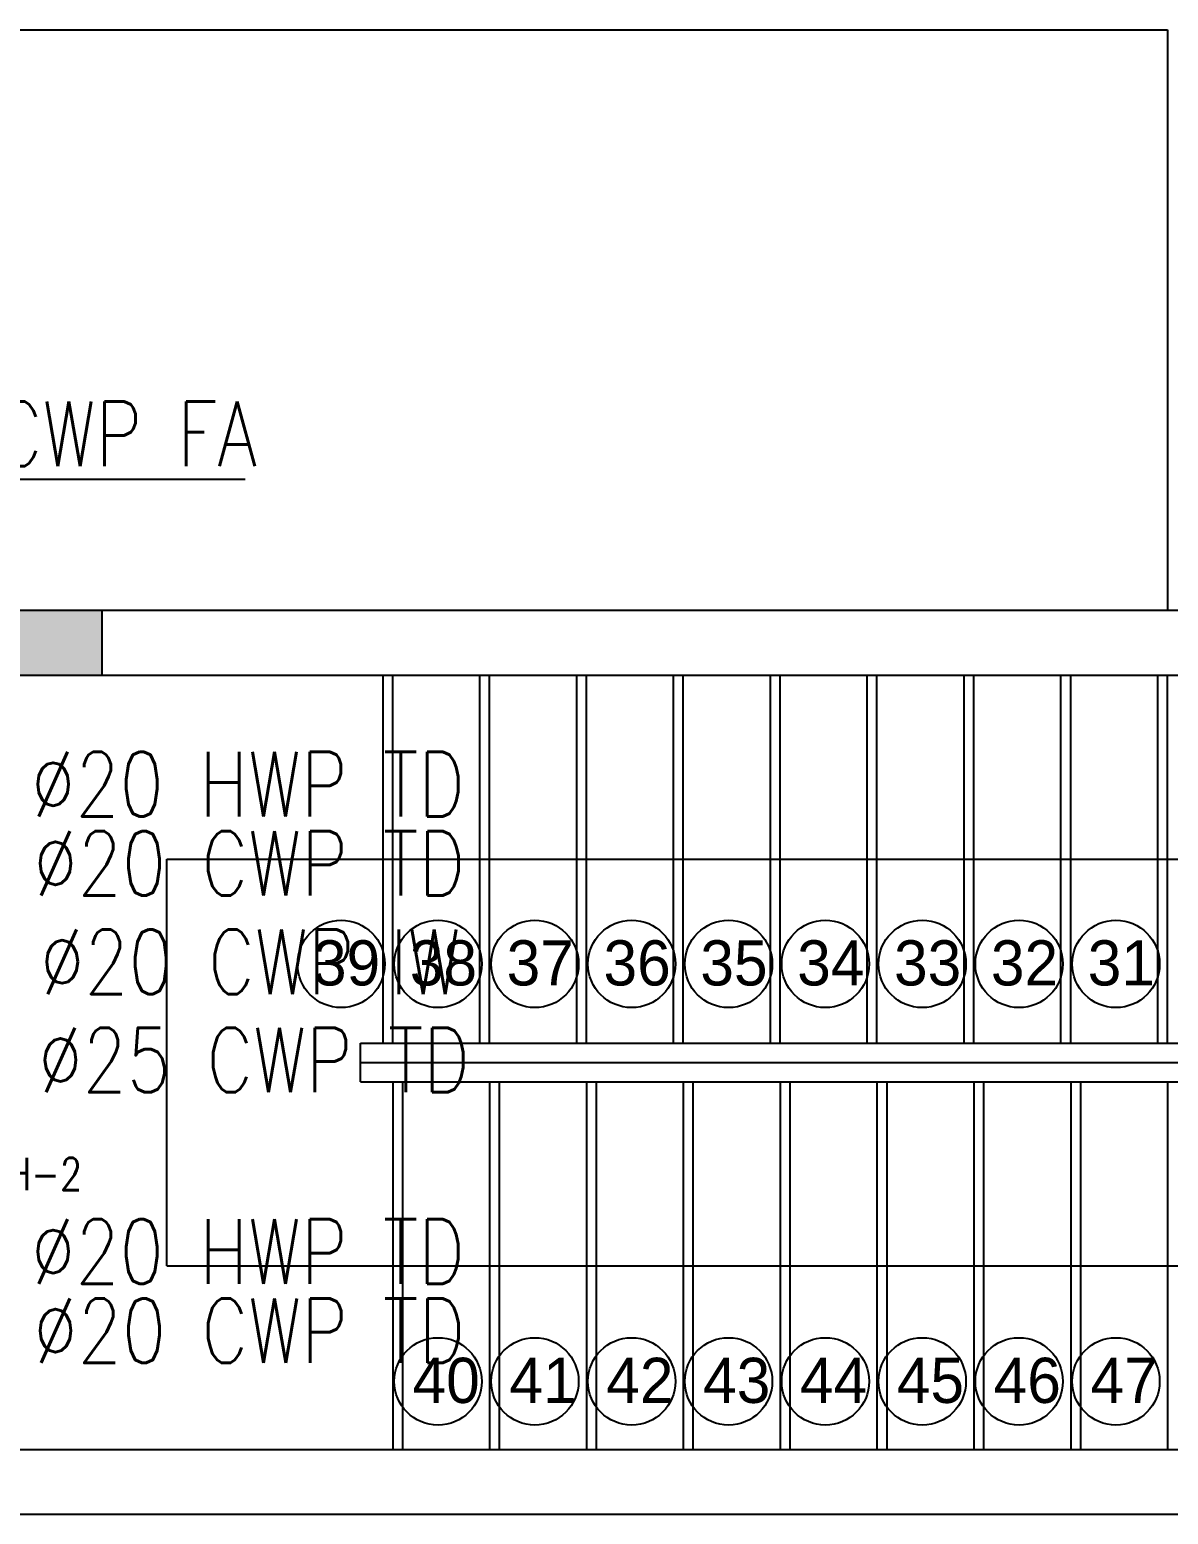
# Model space of a CAD drawing. Header units: metres. Extents: x -658 to -58, y -713 to -118.
# Drawn here: x -220.63 to -217.103, y -256.982 to -252.382 of the extents above; entities that cross this region are included whole.
import ezdxf
from ezdxf import colors
from ezdxf.entities.mleader import LeaderData, LeaderLine
from ezdxf.enums import TextEntityAlignment as Align
from ezdxf.math import Vec2, Vec3

# ---------------------------------------------------------------- set-up
doc = ezdxf.new("R2010")
doc.units = ezdxf.units.M
doc.header["$LTSCALE"] = 100
doc.layers.add('plan', color=8, linetype='Continuous')
doc.layers.add('WATER TEXT', color=3, linetype='Continuous')
doc.styles.add('02-GROUND-FOR WORK$0$MZ', font='romans.shx', dxfattribs={"width": 0.8})
doc.styles.add('TIMES', font='simplex.shx', dxfattribs={"width": 0.8, "height": 0.4})
doc.styles.add('XARAB', font='xarab.shx')

# ---------------------------------------------------------------- blocks, each defined once
blk = doc.blocks.new('TRF4R4R43TR43')
h = blk.add_hatch(color=256)
h.dxf.hatch_style = 1
h.paths.add_polyline_path([(-220.4055, -219.1551), (-220.4055, -218.9551), (-221.0055, -218.9551), (-221.0055, -219.1551)])
blk.add_lwpolyline([(-220.4055, -219.1551), (-220.4055, -218.9551), (-221.0055, -218.9551), (-221.0055, -219.1551)], close=True)
blk = doc.blocks.new('A$C79349d3f')
at = {"layer": 'plan'}
for p, q in [((-41.6028, 21.1095), (-28.9035, 21.1095)), ((-28.9035, 21.1095), (-28.9035, 19.3095)), ((-23.6035, 19.3095), (-33.5035, 19.3095)), ((-32.6035, 19.1095), (-26.0035, 19.1095)), ((-31.3035, 17.9695), (-31.3035, 19.1095)), ((-31.0035, 17.9695), (-31.0035, 19.1095)), ((-30.7035, 17.9695), (-30.7035, 19.1095)), ((-30.4035, 17.9695), (-30.4035, 19.1095)), ((-30.1035, 17.9695), (-30.1035, 19.1095)), ((-29.8035, 17.9695), (-29.8035, 19.1095)), ((-29.5035, 17.9695), (-29.5035, 19.1095)), ((-29.2035, 17.9695), (-29.2035, 19.1095)), ((-28.9035, 17.9695), (-28.9035, 19.1095)), ((-32.0035, 17.2795), (-32.0035, 18.5395)), ((-32.0035, 18.5395), (-27.6035, 18.5395)), ((-31.4035, 17.9695), (-27.6035, 17.9695)), ((-31.4035, 17.9095), (-27.6035, 17.9095)), ((-31.4035, 17.8495), (-27.6035, 17.8495)), ((-31.3035, 17.8495), (-31.3035, 16.7095)), ((-31.0035, 17.8495), (-31.0035, 16.7095)), ((-30.7035, 17.8495), (-30.7035, 16.7095)), ((-30.4035, 17.8495), (-30.4035, 16.7095)), ((-30.1035, 17.8495), (-30.1035, 16.7095)), ((-29.8035, 17.8495), (-29.8035, 16.7095)), ((-29.5035, 17.8495), (-29.5035, 16.7095)), ((-29.2035, 17.8495), (-29.2035, 16.7095)), ((-28.9035, 17.8495), (-28.9035, 16.7095)), ((-32.0035, 17.2795), (-27.3591, 17.2795)), ((-27.3035, 16.7095), (-32.6035, 16.7095)), ((-32.6035, 16.5095), (-27.3035, 16.5095))]:
    blk.add_line(p, q, dxfattribs=at)
at = {"layer": 'plan', "ltscale": 0.4}
for p, q in [((-31.3335, 17.9695), (-31.3335, 19.1095)), ((-31.0335, 17.9695), (-31.0335, 19.1095)), ((-30.7335, 17.9695), (-30.7335, 19.1095)), ((-30.4335, 17.9695), (-30.4335, 19.1095)), ((-30.1335, 17.9695), (-30.1335, 19.1095)), ((-29.8335, 17.9695), (-29.8335, 19.1095)), ((-29.5335, 17.9695), (-29.5335, 19.1095)), ((-29.2335, 17.9695), (-29.2335, 19.1095)), ((-28.9335, 17.9695), (-28.9335, 19.1095)), ((-31.2735, 17.8495), (-31.2735, 16.7095)), ((-30.9735, 17.8495), (-30.9735, 16.7095)), ((-30.6735, 17.8495), (-30.6735, 16.7095)), ((-30.3735, 17.8495), (-30.3735, 16.7095)), ((-30.0735, 17.8495), (-30.0735, 16.7095)), ((-29.7735, 17.8495), (-29.7735, 16.7095)), ((-29.4735, 17.8495), (-29.4735, 16.7095)), ((-29.1735, 17.8495), (-29.1735, 16.7095))]:
    blk.add_line(p, q, dxfattribs=at)
at = {"layer": 'plan', "ltscale": 0.0004}
blk.add_line((-31.4035, 17.8495), (-31.4035, 17.9695), dxfattribs=at)
at = {"layer": 'plan', "ltscale": 0.03}
for centre in [(-31.4633, 18.2148), (-31.1633, 18.2148), (-30.8633, 18.2148), (-30.5633, 18.2148), (-30.2633, 18.2148), (-29.9633, 18.2148), (-29.6633, 18.2148), (-29.3633, 18.2148), (-29.0633, 18.2148), (-31.1633, 16.9213), (-30.8633, 16.9213), (-30.5633, 16.9213), (-30.2633, 16.9213), (-29.9633, 16.9213), (-29.6633, 16.9213), (-29.3633, 16.9213), (-29.0633, 16.9213)]:
    blk.add_circle(centre, 0.1354, dxfattribs=at)
at = {"layer": 'plan'}
blk.add_blockref('TRF4R4R43TR43', (188.202, 238.2646), dxfattribs=at)
at = {"layer": 'plan', "style": 'XARAB'}
for s, p in [('39', (-31.5507, 18.148)), ('38', (-31.2507, 18.148)), ('37', (-30.9507, 18.148)), ('36', (-30.6507, 18.148)), ('35', (-30.3507, 18.148)), ('34', (-30.0507, 18.148)), ('33', (-29.7507, 18.148)), ('32', (-29.4507, 18.148)), ('31', (-29.1507, 18.148)), ('40', (-31.2421, 16.8545)), ('41', (-30.9421, 16.8545)), ('42', (-30.6421, 16.8545)), ('43', (-30.3421, 16.8545)), ('44', (-30.0421, 16.8545)), ('45', (-29.7421, 16.8545)), ('46', (-29.4421, 16.8545)), ('47', (-29.1421, 16.8545))]:
    blk.add_text(s, height=0.14, dxfattribs=at).set_placement(p)

msp = doc.modelspace()

# ---------------------------------------------------------------- block references
at = {"layer": 'plan'}
msp.add_blockref('A$C79349d3f', (-188.202, -273.4915), dxfattribs=at)

# ---------------------------------------------------------------- texts
at = {"layer": 'WATER TEXT', "color": 3, "style": 'TIMES', "width": 0.8}
for s, height, p in [('∅20 HWP TD', 0.2, (-219.954, -254.7198)), ('∅20 CWP TD', 0.2, (-219.9502, -254.965)), ('∅20 CWP IW', 0.2, (-219.9465, -255.2701, 648.2397)), ('∅25 CWP TD', 0.2, (-219.935, -255.5742, 648.2397)), ('EWH-2', 0.1, (-220.6581, -255.9276)), ('∅20 HWP TD', 0.2, (-219.954, -256.1678)), ('∅20 CWP TD', 0.2, (-219.9502, -256.413))]:
    msp.add_text(s, height=height, dxfattribs=at).set_placement(p, align=Align.MIDDLE_CENTER)

# ---------------------------------------------------------------- leaders
at = {"layer": 'WATER TEXT', "color": 3}
ml = msp.add_multileader_mtext('Standard', dxfattribs=at)
ml.set_content('∅32 CWP FA', color=3, style='02-GROUND-FOR WORK$0$MZ')
ml.set_leader_properties(color=1)
ml.build(insert=Vec2(0, 0))
ml.multileader.update_dxf_attribs({"text_left_attachment_type": 6, "text_right_attachment_type": 6, "dogleg_length": 100, "arrow_head_size": 0.1})
ctx = ml.context
ctx.base_point, ctx.char_height, ctx.arrow_head_size, ctx.landing_gap_size, ctx.plane_origin = Vec3(-221.256, -253.7742), 0.2, 0.1, 0.00009, Vec3(-221.1964, -254.5207)
ctx.left_attachment, ctx.right_attachment = 6, 6
notes = []
notes.append((ctx, [(0, (1, 1, 0), (-221.356, -253.7742), (1, 0), 0.1, [(0, [(-221.356, -254.2657)], 0, [])])]))
ctx.mtext.insert, ctx.mtext.flow_direction = Vec3(-221.2559, -253.5342), 5
for ctx, leaders in notes:
    for number, flags, end, landing, length, lines in leaders:
        leader = LeaderData()
        leader.index, (leader.has_last_leader_line, leader.has_dogleg_vector, leader.attachment_direction) = number, flags
        leader.last_leader_point, leader.dogleg_vector, leader.dogleg_length = Vec3(end), Vec3(landing), length
        for number, points, colour, breaks in lines:
            line = LeaderLine()
            line.index, line.vertices, line.color, line.breaks = number, Vec3.list(points), colors.encode_raw_color(colour), breaks
            leader.lines.append(line)
        ctx.leaders.append(leader)

doc.saveas('drawing.dxf')
